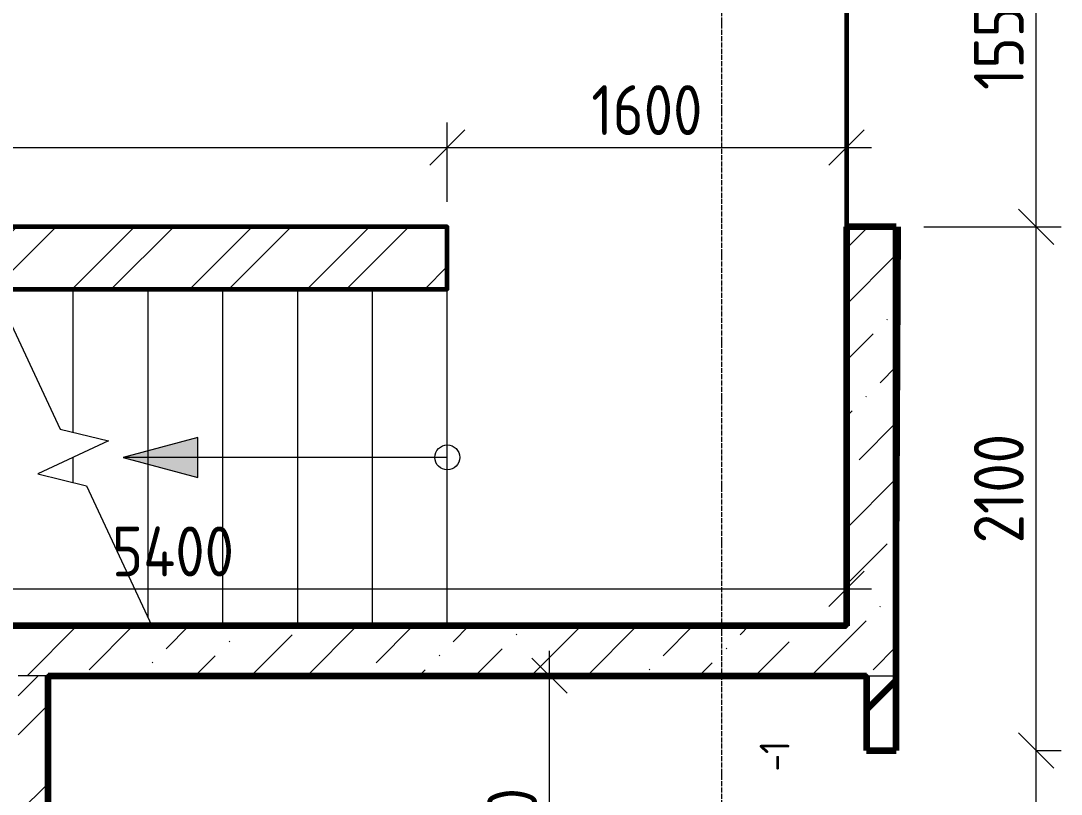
# Model space of a CAD drawing. Header units: millimetres. Extents: x -56773 to 221258, y -262288 to 26541.
# Drawn here: x -16410 to -12239, y 10530 to 13630 of the extents above; entities that cross this region are included whole.
import ezdxf

# ---------------------------------------------------------------- set-up
doc = ezdxf.new("R2010")
doc.units = ezdxf.units.MM
doc.linetypes.add('ADSK_Линия сетки', pattern=[25, 20, -2.5, 0, -2.5])
for name, color, linetype, lineweight in [('3.1 Штукатурка для инвесторов', 5, 'Continuous', 60), ('3.2) Штук 4 вып Сентябрь', 162, 'Continuous', 120), ('4.3)Шпакл баз сент инв подв и 1 эт', 6, 'Continuous', 60), ('Лестницы', 7, 'Continuous', 9), ('Марки', 7, 'Continuous', 20), ('Оси', 7, 'Continuous', 9), ('Размеры', 7, 'Continuous', 9), ('Стены внутренние', 7, 'Continuous', 18), ('Стены наружные', 7, 'Continuous', 18), ('Стены штриховка', 7, 'Continuous', 9), ('Стрелки вверх', 7, 'Continuous', 18)]:
    doc.layers.add(name, color=color, linetype=linetype, lineweight=lineweight)
doc.styles.add('GOST Common_3', font='', dxfattribs={"width": 0.9, "height": 200})
doc.styles.add('GOST Common_9', font='', dxfattribs={"width": 0.9, "height": 120})
doc.styles.get('GOST Common_3').set_extended_font_data('GOST Common')
doc.styles.get('GOST Common_9').set_extended_font_data('GOST Common')
doc.dimstyles.new('ADSK_Основной_2_0', dxfattribs={"dimscale": 304.8, "dimtxt": 201.142999, "dimasz": 0.463911, "dimexe": 0.328084, "dimexo": 0.328084, "dimgap": 0.164042, "dimtad": 1, "dimdec": 3, "dimrnd": 0.001, "dimdsep": 46, "dimtxsty": 'GOST Common_3', "dimblk1": 'OBLIQUE', "dimblk2": 'OBLIQUE', "dimsah": 1, "dimcen": 0.09, "dimdle": 0.328084, "dimazin": 2, "dimtfac": 1, "dimtdec": 4, "dimtix": 1, "dimtmove": 0, "dimatfit": 3, "dimfxl": 1, "dimtvp": 1, "dimtolj": 1, "dimtzin": 0, "dimlwd": 20, "dimlwe": 20, "dimarcsym": 2})
pattern_1 = [(45, (0, 0), (84.1903, 308.6967), [396.875, -79.375, 3.353, -76.022])]
pattern_2 = [(45, (0, 0), (-235.7317, 235.7317), []), (45, (157.15, 0), (-235.7317, 235.7317), [])]

# ---------------------------------------------------------------- blocks, each defined once
blk = doc.blocks.new('_Oblique')
at = {"color": 0, "linetype": 'ByBlock', "lineweight": -2}
blk.add_line((-0.5, -0.5), (0.5, 0.5), dxfattribs=at)
blk = doc.blocks.new('DIMBLOCK55-Кладочный план подвала')
at = {"layer": 'Defpoints', "color": 0, "lineweight": 25, "transparency": 16777216}
for p in [(-12438.8, 10705), (-12338.8, 10705), (-12438.8, 9805)]:
    blk.add_point(p, dxfattribs=at)
at = {"layer": 'Размеры', "color": 0, "lineweight": 20, "transparency": 16777216}
for p, q in [((-12338.8, 9705), (-12338.8, 10805)), ((-12338.8, 10705), (-12238.8, 10705)), ((-12338.8, 9805), (-12238.8, 9805))]:
    blk.add_line(p, q, dxfattribs=at)
at = {"layer": 'Размеры', "color": 0, "lineweight": 20, "transparency": 16777216, "xscale": 141.4, "yscale": 141.4, "zscale": 141.4}
for p, rotation in [((-12338.8, 10705), 90), ((-12338.8, 9805), 270)]:
    blk.add_blockref('_Oblique', p, dxfattribs=dict(at, rotation=rotation))
at = {"layer": 'Размеры', "color": 0, "lineweight": 9, "transparency": 16777216, "insert": (-12488.8, 10255), "char_height": 200, "width": 454.106, "attachment_point": 5, "rotation": 90, "style": 'GOST Common_3'}
blk.add_mtext('\\A1;900', dxfattribs=at)
blk = doc.blocks.new('DIMBLOCK56-Кладочный план подвала')
at = {"layer": 'Defpoints', "color": 0, "lineweight": 25, "transparency": 16777216}
for p in [(-12890, 12805), (-12338.8, 12805), (-12438.8, 10705)]:
    blk.add_point(p, dxfattribs=at)
at = {"layer": 'Размеры', "color": 0, "lineweight": 20, "transparency": 16777216}
for p, q in [((-12338.8, 10605), (-12338.8, 12905)), ((-12790, 12805), (-12238.8, 12805)), ((-12338.8, 10705), (-12238.8, 10705))]:
    blk.add_line(p, q, dxfattribs=at)
at = {"layer": 'Размеры', "color": 0, "lineweight": 20, "transparency": 16777216, "xscale": 141.4, "yscale": 141.4, "zscale": 141.4}
for p, rotation in [((-12338.8, 12805), 90), ((-12338.8, 10705), 270)]:
    blk.add_blockref('_Oblique', p, dxfattribs=dict(at, rotation=rotation))
at = {"layer": 'Размеры', "color": 0, "lineweight": 9, "transparency": 16777216, "insert": (-12488.8, 11755), "char_height": 200, "width": 560.473, "attachment_point": 5, "rotation": 90, "style": 'GOST Common_3'}
blk.add_mtext('\\A1;2100', dxfattribs=at)
blk = doc.blocks.new('DIMBLOCK57-Кладочный план подвала')
at = {"layer": 'Defpoints', "color": 0, "lineweight": 25, "transparency": 16777216}
for p in [(-12890, 14355), (-12338.8, 14355), (-12890, 12805)]:
    blk.add_point(p, dxfattribs=at)
at = {"layer": 'Размеры', "color": 0, "lineweight": 20, "transparency": 16777216}
for p, q in [((-12338.8, 12705), (-12338.8, 14455)), ((-12790, 14355), (-12238.8, 14355)), ((-12790, 12805), (-12238.8, 12805))]:
    blk.add_line(p, q, dxfattribs=at)
at = {"layer": 'Размеры', "color": 0, "lineweight": 20, "transparency": 16777216, "xscale": 141.4, "yscale": 141.4, "zscale": 141.4}
for p, rotation in [((-12338.8, 14355), 90), ((-12338.8, 12805), 270)]:
    blk.add_blockref('_Oblique', p, dxfattribs=dict(at, rotation=rotation))
at = {"layer": 'Размеры', "color": 0, "lineweight": 9, "transparency": 16777216, "insert": (-12488.8, 13580), "char_height": 200, "width": 560.473, "attachment_point": 5, "rotation": 90, "style": 'GOST Common_3'}
blk.add_mtext('\\A1;1550', dxfattribs=at)
blk = doc.blocks.new('DIMBLOCK98-Кладочный план подвала')
at = {"layer": 'Defpoints', "color": 0, "lineweight": 25, "transparency": 16777216}
for p in [(-14700, 13122.4), (-19800, 12805), (-14700, 12805)]:
    blk.add_point(p, dxfattribs=at)
at = {"layer": 'Размеры', "color": 0, "lineweight": 20, "transparency": 16777216}
for p, q in [((-19800, 12905), (-19800, 13222.4)), ((-14700, 12905), (-14700, 13222.4)), ((-19900, 13122.4), (-14600, 13122.4))]:
    blk.add_line(p, q, dxfattribs=at)
at = {"layer": 'Размеры', "color": 0, "lineweight": 20, "transparency": 16777216, "xscale": 141.4, "yscale": 141.4, "zscale": 141.4, "rotation": 180}
blk.add_blockref('_Oblique', (-19800, 13122.4), dxfattribs=at)
at = {"layer": 'Размеры', "color": 0, "lineweight": 20, "transparency": 16777216, "xscale": 141.4, "yscale": 141.4, "zscale": 141.4}
blk.add_blockref('_Oblique', (-14700, 13122.4), dxfattribs=at)
at = {"layer": 'Размеры', "color": 0, "lineweight": 9, "transparency": 16777216, "insert": (-17250, 13272.4), "char_height": 200, "width": 560.473, "attachment_point": 5, "style": 'GOST Common_3'}
blk.add_mtext('\\A1;5100', dxfattribs=at)
blk = doc.blocks.new('DIMBLOCK99-Кладочный план подвала')
at = {"layer": 'Defpoints', "color": 0, "lineweight": 25, "transparency": 16777216}
for p in [(-13100, 13222.4), (-13100, 13122.4), (-14700, 12805)]:
    blk.add_point(p, dxfattribs=at)
at = {"layer": 'Размеры', "color": 0, "lineweight": 20, "transparency": 16777216}
for p, q in [((-14700, 12905), (-14700, 13222.4)), ((-14800, 13122.4), (-13000, 13122.4)), ((-13100, 13122.4), (-13100, 13022.4))]:
    blk.add_line(p, q, dxfattribs=at)
at = {"layer": 'Размеры', "color": 0, "lineweight": 20, "transparency": 16777216, "xscale": 141.4, "yscale": 141.4, "zscale": 141.4, "rotation": 180}
blk.add_blockref('_Oblique', (-14700, 13122.4), dxfattribs=at)
at = {"layer": 'Размеры', "color": 0, "lineweight": 20, "transparency": 16777216, "xscale": 141.4, "yscale": 141.4, "zscale": 141.4}
blk.add_blockref('_Oblique', (-13100, 13122.4), dxfattribs=at)
at = {"layer": 'Размеры', "color": 0, "lineweight": 9, "transparency": 16777216, "insert": (-13900, 13272.4), "char_height": 200, "width": 560.473, "attachment_point": 5, "style": 'GOST Common_3'}
blk.add_mtext('\\A1;1600', dxfattribs=at)
blk = doc.blocks.new('DIMBLOCK105-Кладочный план подвала')
at = {"layer": 'Defpoints', "color": 0, "lineweight": 25, "transparency": 16777216}
for p in [(-18500, 11453.1), (-13100, 11453.1), (-13100, 11353.1)]:
    blk.add_point(p, dxfattribs=at)
at = {"layer": 'Размеры', "color": 0, "lineweight": 20, "transparency": 16777216}
for p, q in [((-18600, 11353.1), (-13000, 11353.1)), ((-18500, 11353.1), (-18500, 11253.1)), ((-13100, 11353.1), (-13100, 11253.1))]:
    blk.add_line(p, q, dxfattribs=at)
at = {"layer": 'Размеры', "color": 0, "lineweight": 20, "transparency": 16777216, "xscale": 141.4, "yscale": 141.4, "zscale": 141.4, "rotation": 180}
blk.add_blockref('_Oblique', (-18500, 11353.1), dxfattribs=at)
at = {"layer": 'Размеры', "color": 0, "lineweight": 20, "transparency": 16777216, "xscale": 141.4, "yscale": 141.4, "zscale": 141.4}
blk.add_blockref('_Oblique', (-13100, 11353.1), dxfattribs=at)
at = {"layer": 'Размеры', "color": 0, "lineweight": 9, "transparency": 16777216, "insert": (-15800, 11503.1), "char_height": 200, "width": 625.93, "attachment_point": 5, "style": 'GOST Common_3'}
blk.add_mtext('\\A1;5400', dxfattribs=at)
blk = doc.blocks.new('DIMBLOCK110-Кладочный план подвала')
at = {"layer": 'Defpoints', "color": 0, "lineweight": 25, "transparency": 16777216}
for p in [(-14390, 11005), (-14290, 11005), (-13850, 9655)]:
    blk.add_point(p, dxfattribs=at)
at = {"layer": 'Размеры', "color": 0, "lineweight": 20, "transparency": 16777216}
for p, q in [((-14290, 9555), (-14290, 11105)), ((-14290, 11005), (-14190, 11005)), ((-13950, 9655), (-14390, 9655))]:
    blk.add_line(p, q, dxfattribs=at)
at = {"layer": 'Размеры', "color": 0, "lineweight": 20, "transparency": 16777216, "xscale": 141.4, "yscale": 141.4, "zscale": 141.4}
for p, rotation in [((-14290, 11005), 90), ((-14290, 9655), 270)]:
    blk.add_blockref('_Oblique', p, dxfattribs=dict(at, rotation=rotation))
at = {"layer": 'Размеры', "color": 0, "lineweight": 9, "transparency": 16777216, "insert": (-14440, 10330), "char_height": 200, "width": 560.473, "attachment_point": 5, "rotation": 90, "style": 'GOST Common_3'}
blk.add_mtext('\\A1;1350', dxfattribs=at)

msp = doc.modelspace()

# ---------------------------------------------------------------- hatches: boundary and pattern name
at = {"layer": '3.2) Штук 4 вып Сентябрь'}
h = msp.add_hatch(dxfattribs=at)
h.set_pattern_fill('FP_2', color=256, style=0, pattern_type=2)
h.set_pattern_definition(pattern_2)
h.paths.add_polyline_path([(-12900, 6974.969), (-12900, 7099.969), (-13020, 7099.969), (-13020, 6974.969)])
h.paths.add_polyline_path([(-13020, 7999.969), (-12900, 7999.969), (-12900, 9804.969), (-13020, 9804.969), (-13020, 8173.8197)])
h.paths.add_polyline_path([(-12900, 10704.969), (-12900, 11004.969), (-13020, 11004.969), (-13020, 10704.969)])
at = {"layer": 'Стены внутренние', "lineweight": 9}
h = msp.add_hatch(dxfattribs=at)
h.set_pattern_fill('FP_2', color=256, style=0, pattern_type=2)
h.set_pattern_definition(pattern_2)
h.paths.add_polyline_path([(-14700, 12554.969), (-14700, 12804.969), (-19800, 12804.969), (-19800, 12554.969), (-15162.6529, 12554.969)])
h = msp.add_hatch(dxfattribs=at)
h.set_pattern_fill('FP_2', color=256, style=0, pattern_type=2)
h.set_pattern_definition(pattern_2)
h.paths.add_polyline_path([(-16420, 8754.969), (-16300, 8754.969), (-16300, 11004.969), (-16420, 11004.969), (-16420, 10554.4271)])
at = {"layer": 'Стены наружные', "lineweight": 9}
h = msp.add_hatch(dxfattribs=at)
h.set_pattern_fill('FP_1', color=256, style=0, pattern_type=2)
h.set_pattern_definition(pattern_1)
h.paths.add_polyline_path([(-13020, 11004.969), (-12900, 11004.969), (-12900, 12804.969), (-13100, 12804.969), (-13100, 11004.969)])
h.paths.add_polyline_path([(-13100, 14354.969), (-12900, 14354.969), (-12900, 14604.969), (-13100, 14604.969)])
h = msp.add_hatch(dxfattribs=at)
h.set_pattern_fill('FP_1', color=256, style=0, pattern_type=2)
h.set_pattern_definition(pattern_1)
h.paths.add_polyline_path([(-13100, 11004.969), (-13100, 11204.969), (-18500, 11204.969), (-18500, 11004.969), (-15162.6529, 11004.969)])
h.paths.add_polyline_path([(-19450, 11004.969), (-19450, 11204.969), (-21300, 11204.969), (-21300, 11004.969), (-19550, 11004.969)])
at = {"layer": 'Стрелки вверх'}
msp.add_hatch(color=256, dxfattribs=at).paths.add_polyline_path([(-15700, 11799.5842), (-15700, 11960.3537), (-16000, 11879.969)])

# ---------------------------------------------------------------- linework, layer by layer
at = {"layer": '3.1 Штукатурка для инвесторов'}
for points in [[(-21300, 14604.969), (-13100, 14604.969), (-13100, 11204.969), (-21300, 11204.969)], [(-19800, 12554.969), (-14700, 12554.969), (-14700, 12804.969), (-19800, 12804.969)]]:
    msp.add_lwpolyline(points, close=True, dxfattribs=at)
for points in [[(-12900, 10704.969), (-12890, 12804.969)], [(-13350, 9654.969), (-13850, 9654.969), (-13850, 9029.969), (-16300, 9029.969), (-16300, 11004.969), (-13020, 11004.969), (-13020, 10704.969)]]:
    msp.add_lwpolyline(points, dxfattribs=at)
at = {"layer": '3.2) Штук 4 вып Сентябрь'}
for p, q in [((-13100, 12804.969), (-13100, 11204.969)), ((-12900, 12804.969), (-13100, 12804.969)), ((-12900, 11004.969), (-12900, 12804.969)), ((-13100, 11204.969), (-18500, 11204.969)), ((-16300, 11004.969), (-13020, 11004.969)), ((-16300, 9029.969), (-16300, 11004.969)), ((-13020, 11004.969), (-13020, 10704.969)), ((-12900, 10704.969), (-12900, 11004.969)), ((-13020, 10704.969), (-12900, 10704.969))]:
    msp.add_line(p, q, dxfattribs=at)
at = {"layer": '4.3)Шпакл баз сент инв подв и 1 эт'}
for p, q in [((-12900, 12804.969), (-13100, 12804.969)), ((-12900, 11004.969), (-12900, 12804.969)), ((-12900, 10704.969), (-12900, 11004.969))]:
    msp.add_line(p, q, dxfattribs=at)
at = {"layer": 'Лестницы'}
for p, q in [((-16514.7577, 12554.969), (-16252.8273, 11993.2574)), ((-16200, 11980.4188), (-16200, 12554.969)), ((-16200, 11980.4188), (-16200, 12554.969)), ((-15900, 11236.6169), (-15900, 12554.969)), ((-15900, 11236.6169), (-15900, 12554.969)), ((-15600, 11204.969), (-15600, 12554.969)), ((-15600, 11204.969), (-15600, 12554.969)), ((-15300, 11204.969), (-15300, 12554.969)), ((-15300, 11204.969), (-15300, 12554.969)), ((-15000, 11204.969), (-15000, 12554.969)), ((-15000, 11204.969), (-15000, 12554.969)), ((-14700, 11204.969), (-14700, 12554.969)), ((-14700, 11204.969), (-14700, 12554.969)), ((-16252.8273, 11993.2574), (-16058.3894, 11946.0031)), ((-16058.3894, 11946.0031), (-16341.6106, 11813.9349)), ((-16200, 11779.5191), (-16200, 11879.969)), ((-16200, 11779.5191), (-16200, 11879.969)), ((-16341.6106, 11813.9349), (-16147.1727, 11766.6805)), ((-16147.1727, 11766.6805), (-15885.2423, 11204.969))]:
    msp.add_line(p, q, dxfattribs=at)
at = {"layer": 'Оси', "linetype": 'ADSK_Линия сетки', "lineweight": 5}
msp.add_line((-13600, -10973.8823), (-13600, 24500.9141), dxfattribs=at)
at = {"layer": 'Стены внутренние', "lineweight": 5}
for p, q in [((-14700, 12804.969), (-19800, 12804.969)), ((-14700, 12554.969), (-14700, 12804.969)), ((-16500, 12554.969), (-14700, 12554.969))]:
    msp.add_line(p, q, dxfattribs=at)
at = {"layer": 'Стены штриховка', "lineweight": 9}
for p, q in [((-16300, 11004.969), (-16420, 11004.969)), ((-13020, 11004.969), (-12900, 11004.969))]:
    msp.add_line(p, q, dxfattribs=at)
at = {"layer": 'Стрелки вверх'}
for p, q in [((-15700, 11960.3537), (-16000, 11879.969)), ((-15700, 11799.5842), (-15700, 11960.3537)), ((-15900, 11879.969), (-16000, 11879.969)), ((-16000, 11879.969), (-15700, 11799.5842)), ((-15600, 11879.969), (-15900, 11879.969)), ((-15300, 11879.969), (-15600, 11879.969)), ((-15000, 11879.969), (-15300, 11879.969)), ((-14700, 11879.969), (-15000, 11879.969))]:
    msp.add_line(p, q, dxfattribs=at)
msp.add_circle((-14700, 11879.969), 50, dxfattribs=at)

# ---------------------------------------------------------------- texts
at = {"layer": 'Марки', "lineweight": 9, "insert": (-13447.9496, 10621.0441), "char_height": 120, "width": 331.898625, "attachment_point": 1, "rotation": 90, "style": 'GOST Common_9'}
msp.add_mtext('-1', dxfattribs=at)

# ---------------------------------------------------------------- dimensions: what is measured, and where the dimension line sits
at = {"layer": 'Размеры', "lineweight": 9}
for base, p1, p2, override, picture, middle in [((-12338.8346, 14354.969), (-12890, 12804.969), (-12890, 14354.969), {"dimpost": '<>', "dimfxl": 1550}, 'DIMBLOCK57-Кладочный план подвала', (-12488.8346, 13579.969)), ((-12338.8346, 12804.969), (-12438.8195, 10704.969), (-12890, 12804.969), {"dimpost": '<>', "dimfxl": 2147.920828}, 'DIMBLOCK56-Кладочный план подвала', (-12488.8346, 11754.969)), ((-14289.9988, 11004.969), (-13850, 9654.969), (-14389.9837, 11004.969), {"dimpost": '<>', "dimfxl": 1453.988462}, 'DIMBLOCK110-Кладочный план подвала', (-14439.9988, 10329.969)), ((-12338.8346, 10704.969), (-12438.8195, 9804.969), (-12438.8195, 10704.969), {"dimpost": '<>', "dimfxl": 900}, 'DIMBLOCK55-Кладочный план подвала', (-12488.8346, 10254.969))]:
    dim = msp.add_linear_dim(base=base, p1=p1, p2=p2, angle=90, dimstyle='ADSK_Основной_2_0', override=override, dxfattribs=at)
    dim.commit()
    dim.dimension.update_dxf_attribs({"geometry": picture, "text_midpoint": middle})
for base, p1, p2, override, picture, middle in [((-14700, 13122.3656), (-19800, 12804.969), (-14700, 12804.969), {"dimpost": '<>', "dimfxl": 5100}, 'DIMBLOCK98-Кладочный план подвала', (-17250, 13272.3656)), ((-13100, 13122.3656), (-14700, 12804.969), (-13100, 13222.3505), {"dimpost": '<>', "dimfxl": 1653.543881}, 'DIMBLOCK99-Кладочный план подвала', (-13900, 13272.3656)), ((-13100, 11353.0667), (-18500, 11453.0516), (-13100, 11453.0516), {"dimpost": '<>', "dimfxl": 5400}, 'DIMBLOCK105-Кладочный план подвала', (-15800, 11503.0667))]:
    dim = msp.add_linear_dim(base=base, p1=p1, p2=p2, dimstyle='ADSK_Основной_2_0', override=override, dxfattribs=at)
    dim.commit()
    dim.dimension.update_dxf_attribs({"geometry": picture, "text_midpoint": middle})

doc.saveas('drawing.dxf')
